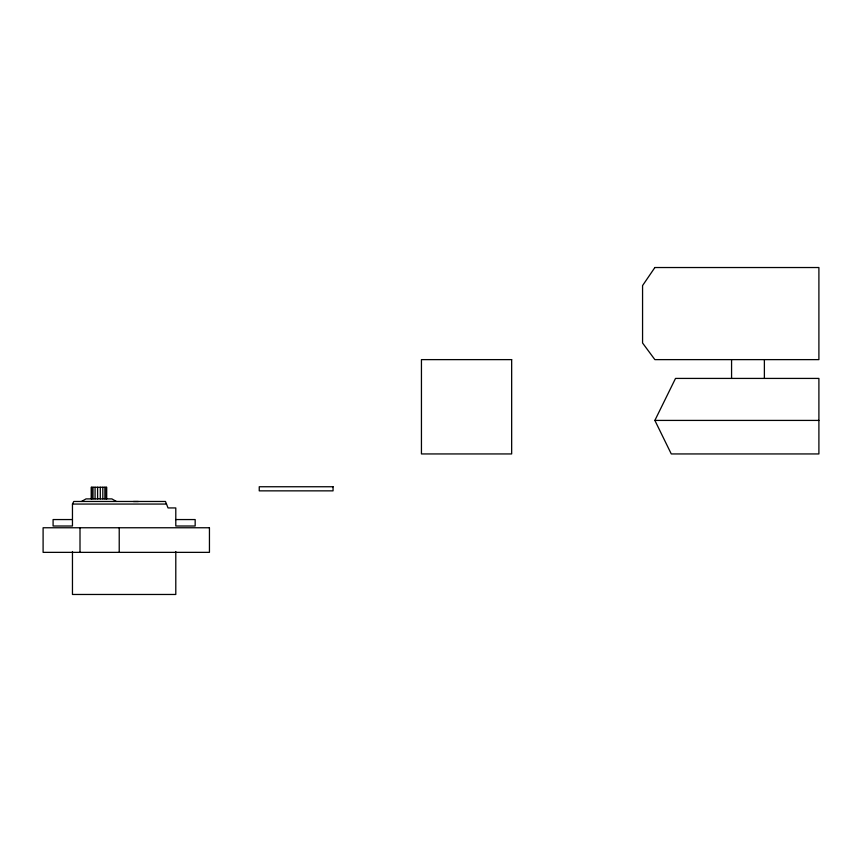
<?xml version="1.0" encoding="UTF-8"?>
<svg xmlns="http://www.w3.org/2000/svg" width="862" height="862" viewBox="0 0 862 862"><rect width="100%" height="100%" fill="white"/><g stroke="black" fill="none" stroke-linecap="round" stroke-linejoin="round"><path stroke-width="1.29" d="M654.872 420.419L675.517 378.418L818.9 378.418L818.9 453.94L671.272 453.94L654.872 420.419L818.9 420.419M72.462 519.56L53.088 519.56L53.088 526.014L72.462 526.014L72.462 504.054L73.755 501.468L165.461 501.468L168.047 507.933L175.794 507.933L175.794 526.014L195.168 526.014L195.168 519.56L175.794 519.56M81.513 501.468L86.028 498.893L111.866 498.893L116.381 501.468M72.462 504.054L166.495 504.054M764.378 359.626L764.378 378.418M731.569 359.626L731.569 378.418M175.794 551.518L175.794 594.468L72.462 594.468L72.462 551.518M138.373 501.522L133.405 501.522M119.225 527.76L119.225 552.359M106.694 498.893L106.694 487.267L91.2 487.267L91.2 498.893M106.231 487.267L106.231 498.893M104.884 487.267L104.884 498.893M102.815 487.267L102.815 498.893M100.294 487.267L100.294 498.893M97.6 487.267L97.6 498.893M95.068 487.267L95.068 498.893M93.01 487.267L93.01 498.893M91.663 487.267L91.663 498.893M80.004 527.76L80.004 552.359M654.872 267.532L642.567 285.581L642.567 343.001L654.872 359.626L818.9 359.626L818.9 267.532L654.872 267.532M511.662 359.626L421.443 359.626L421.443 453.94L511.662 453.94L511.662 359.626M333.055 486.75L259.246 486.75L259.246 490.855L333.055 490.855L333.055 486.75M209.444 527.76L43.1 527.76L43.1 552.359L209.444 552.359L209.444 527.76"/></g></svg>
